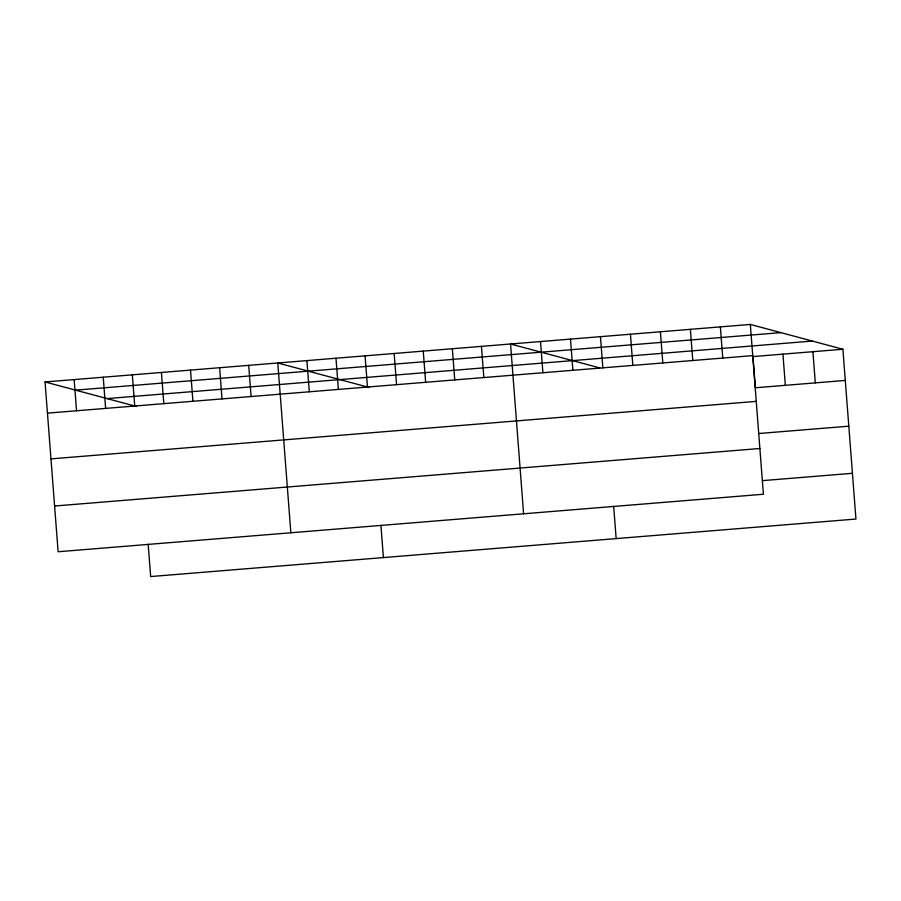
<?xml version="1.0" encoding="UTF-8"?>
<svg xmlns="http://www.w3.org/2000/svg" width="901" height="901" viewBox="0 0 901 901"><rect width="100%" height="100%" fill="white"/><g stroke="black" fill="none" stroke-linecap="round" stroke-linejoin="round"><path stroke-width="1.35" d="M750.33 324.439L763.395 494.244L58.114 551.75L45.05 381.956L750.33 324.439L842.885 349.25L855.95 519.044L150.67 576.561L148.181 544.272M75.594 390.144L780.874 332.627M107.061 398.58L812.342 341.062M47.449 413.142L752.729 355.625M842.885 349.25L752.966 356.582L755.365 387.768L845.284 380.436M50.974 458.879L756.254 401.373M758.879 433.505L848.81 426.173M54.601 506.013L759.881 448.495M762.505 480.638L852.425 473.307M599.694 367.89L510.54 344.002L523.605 513.795M369.219 387.475L277.79 362.979L290.854 532.773M45.05 381.956L136.468 406.464M812.905 351.694L815.315 382.88M782.935 354.138L785.334 385.324M720.361 326.883L722.76 358.08M690.38 329.327L692.779 360.524M660.41 331.771L662.809 362.968M630.441 334.215L632.84 365.412M613.671 506.317L616.149 538.595M600.46 336.659L602.859 367.856M570.491 339.103L572.89 370.3M540.51 341.547L542.909 372.744M481.449 346.367L483.848 377.553M452.347 348.743L454.746 379.929M423.256 351.108L425.655 382.306M394.165 353.485L396.564 384.671M380.92 525.294L383.409 557.584M365.074 355.861L367.473 387.047M335.983 358.226L338.382 389.423M306.892 360.603L309.291 391.789M248.699 365.344L251.097 396.541M219.607 367.721L222.006 398.906M190.516 370.097L192.915 401.283M161.425 372.462L163.824 403.659M132.334 374.839L134.733 406.024M103.232 377.215L105.631 408.401M74.141 379.58L76.54 410.777"/></g></svg>
